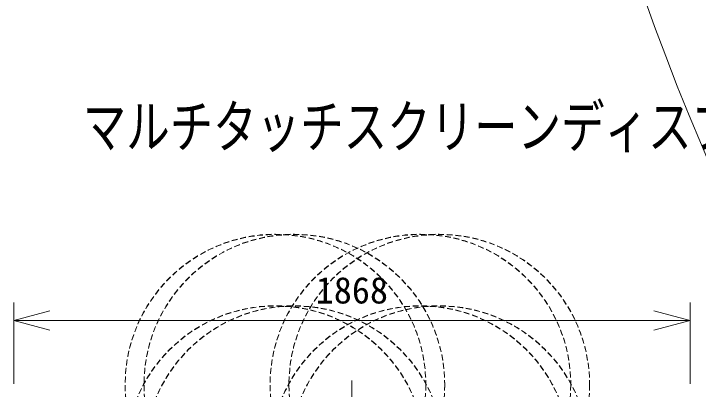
# Model space of a CAD drawing. Units: millimetres, scale not verified. Extents: x -63 to 353, y -57 to 322.
# Drawn here: x -40.46 to 6.77, y 36.7 to 62.64 of the extents above; entities that cross this region are included whole.
import ezdxf
from ezdxf.enums import TextEntityAlignment as Align

# ---------------------------------------------------------------- set-up
doc = ezdxf.new("R2010")
doc.units = ezdxf.units.MM
doc.header["$LTSCALE"] = 0.125
doc.linetypes.add('USER1', pattern=[4.7625, 3.175, -1.5875])
doc.linetypes.add('USER2', pattern=[28.575, 19.05, -3.175, 3.175, -3.175])
for name, color, linetype, lineweight in [('0-0_0', 7, 'Continuous', 18), ('0-4_SUNPO', 3, 'Continuous', 18), ('0-5_GAIKEI', 1, 'Continuous', 18)]:
    doc.layers.add(name, color=color, linetype=linetype, lineweight=lineweight)
doc.layers.add('0-1_MOJI1', color=7, linetype='Continuous')
doc.styles.add('ＭＳ ゴシック', font='')
doc.styles.get('ＭＳ ゴシック').set_extended_font_data('MS Gothic')

# ---------------------------------------------------------------- blocks, each defined once
blk = doc.blocks.new('_Open30')
at = {"layer": '0-0_0'}
blk.add_line((0, 0), (-1, 0), dxfattribs=at)
blk.add_lwpolyline([(-1, 0.26795), (0, 0), (-1, -0.26795)], dxfattribs=at)
blk = doc.blocks.new('D4')
at = {"layer": '0-4_SUNPO'}
for p, q in [((24.2341, 224.5806), (24.2341, 230.1954)), ((70.9141, 224.5806), (70.9141, 230.1954)), ((26.7341, 228.9454), (68.4141, 228.9454))]:
    blk.add_line(p, q, dxfattribs=at)
at = {"layer": '0-4_SUNPO', "xscale": 2.5, "yscale": 2.5, "rotation": 180}
blk.add_blockref('_Open30', (24.2341, 228.9454), dxfattribs=at)
at = {"layer": '0-4_SUNPO', "xscale": 2.5, "yscale": 2.5}
blk.add_blockref('_Open30', (70.9141, 228.9454), dxfattribs=at)
at = {"layer": '0-4_SUNPO', "color": 7, "style": 'ＭＳ ゴシック'}
blk.add_text('1868', height=1.833, dxfattribs=at).set_placement((45.0741, 229.5704), align=Align.BOTTOM_LEFT)

msp = doc.modelspace()

# ---------------------------------------------------------------- linework, layer by layer
at = {"layer": '0-5_GAIKEI', "color": 9, "linetype": 'USER2'}
msp.add_line((-17.1249, 37.3016), (-17.1249, 6.3468), dxfattribs=at)
at = {"layer": '0-5_GAIKEI'}
for centre in [(173.1557, 141.269), (173.1557, 123.769)]:
    msp.add_circle(centre, 180.342, dxfattribs=at)
at = {"layer": '0-5_GAIKEI', "color": 8, "linetype": 'USER1'}
for centre, radius in [((-22.3997, 37.0345), 10.374), ((-22.3997, 37.0145), 10.374), ((-21.0997, 37.0345), 10.374), ((-21.0997, 37.0145), 10.374), ((-12.3997, 37.0345), 10.374), ((-12.3997, 37.0145), 10.374), ((-11.0997, 37.0345), 10.374), ((-11.0997, 37.0145), 10.374), ((-22.4008, 32.1219), 10.3457), ((-22.4008, 32.1019), 10.3457), ((-21.1008, 32.1219), 10.3457), ((-21.1008, 32.1019), 10.3457), ((-12.4008, 32.1219), 10.3457), ((-12.4008, 32.1019), 10.3457), ((-11.1008, 32.1219), 10.3457), ((-11.1008, 32.1019), 10.3457)]:
    msp.add_circle(centre, radius, dxfattribs=at)

# ---------------------------------------------------------------- block references
at = {"layer": '0-4_SUNPO'}
msp.add_blockref('D4', (-64.6989, -187.4967), dxfattribs=at)

# ---------------------------------------------------------------- texts
at = {"layer": '0-1_MOJI1', "style": 'ＭＳ ゴシック', "width": 0.75}
msp.add_text('マルチタッチスクリーンディスプレイ（壁掛金具（垂直）付）', height=2.933, dxfattribs=at).set_placement((-35.6989, 52.5033), align=Align.BOTTOM_LEFT)

doc.saveas('drawing.dxf')
